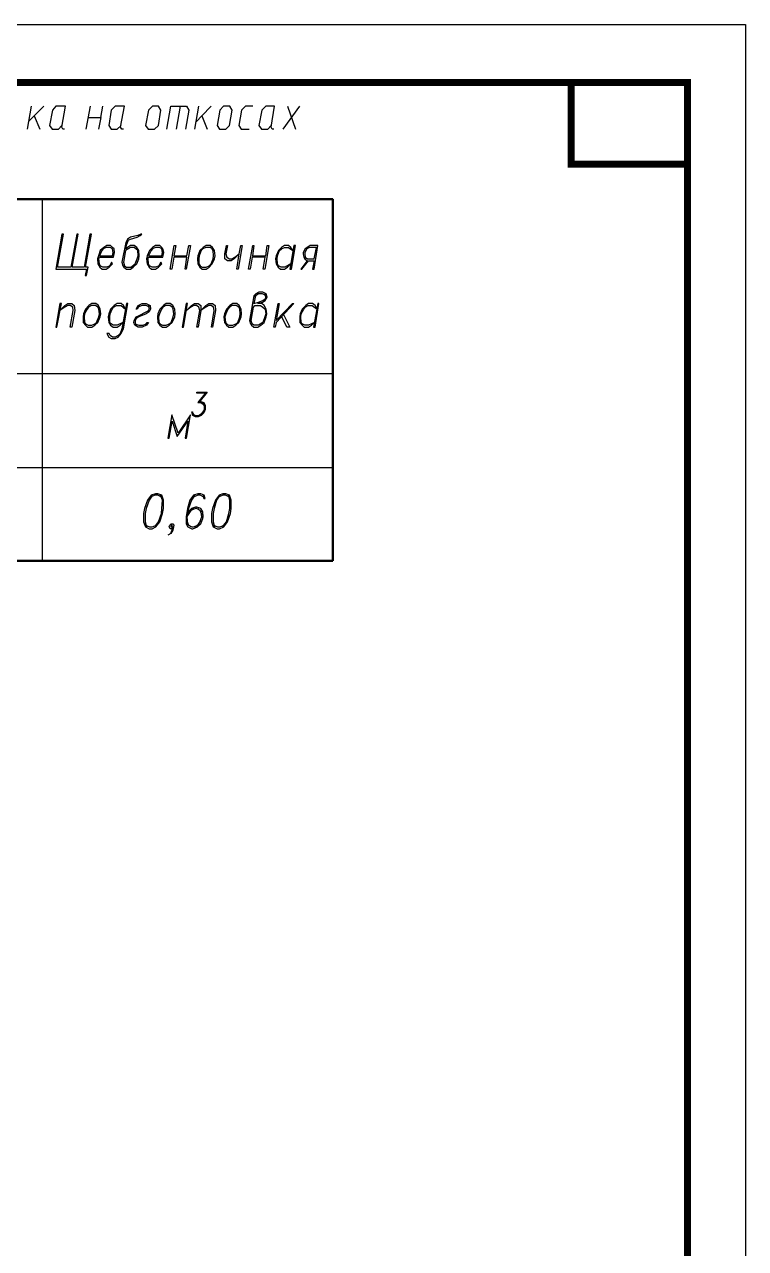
# Model space of a CAD drawing. Header units: millimetres. Extents: x 4241 to 6572, y 870 to 1291.
# Drawn here: x 5946.1 to 6008.1, y 1185.4 to 1290.7 of the extents above; entities that cross this region are included whole.
import ezdxf
from ezdxf.enums import TextEntityAlignment as Align

# ---------------------------------------------------------------- set-up
doc = ezdxf.new("R2010")
doc.units = ezdxf.units.MM
doc.layers.add('_Штамп_рамка', color=7, linetype='Continuous')
doc.layers.add('PDF _0', color=7, linetype='Continuous')
doc.styles.add('Romans_2.5', font='romans.shx', dxfattribs={"width": 0.75, "height": 2.5})

# ---------------------------------------------------------------- blocks, each defined once
blk = doc.blocks.new('*U779')
blk.add_lwpolyline([(0, 0), (0, 420), (1189, 420), (1189, 0), (0, 0)])
at = {"const_width": 0.6}
blk.add_lwpolyline([(20, 5), (20, 415), (1184, 415), (1184, 5), (20, 5)], dxfattribs=at)
blk.add_lwpolyline([(1174, 415), (1184, 415), (1184, 408), (1174, 408)], close=True, dxfattribs=at)
at = {"style": 'Romans_2.5', "width": 0.75}
blk.add_attdef('ФОРМАТ', text='', height=2.5, dxfattribs=at).set_placement((1149, 2.5), align=Align.MIDDLE_LEFT)

msp = doc.modelspace()

# ---------------------------------------------------------------- linework, layer by layer
at = {"layer": 'PDF _0', "lineweight": 25}
for points in [[(5946.3238, 1281.6439), (5946.6624, 1283.6337)], [(5946.4084, 1282.3213), (5946.9165, 1282.787), (5947.7208, 1283.6337)], [(5946.9165, 1282.787), (5947.3821, 1281.6439)], [(5949.4989, 1281.6439), (5949.3719, 1281.6439), (5949.2872, 1281.8133), (5949.5835, 1283.6337), (5948.7792, 1283.6337), (5948.4828, 1283.295), (5948.2288, 1281.9826), (5948.4405, 1281.6439), (5948.9909, 1281.6439), (5949.2872, 1281.9826)], [(5951.3616, 1281.6439), (5951.7426, 1283.6337)], [(5951.5309, 1282.66), (5952.6317, 1282.66), (5952.801, 1283.6337)], [(5954.5791, 1281.6439), (5954.452, 1281.6439), (5954.325, 1281.8133), (5954.6637, 1283.6337), (5953.8594, 1283.6337), (5953.5207, 1283.295), (5953.309, 1281.9826), (5953.5207, 1281.6439), (5954.0287, 1281.6439), (5954.3674, 1281.9826)], [(5958.3045, 1281.6439), (5958.6432, 1283.6337), (5959.4476, 1283.6337), (5959.1089, 1281.6439)], [(5959.4476, 1283.6337), (5959.9979, 1283.6337), (5960.2096, 1283.295), (5959.9132, 1281.6439)], [(5960.7176, 1281.6439), (5961.0563, 1283.6337)], [(5960.8446, 1282.3213), (5961.3103, 1282.787), (5962.1146, 1283.6337)], [(5961.3103, 1282.787), (5961.776, 1281.6439)], [(5965.7131, 1283.6337), (5965.0781, 1283.6337), (5964.7394, 1283.295), (5964.4854, 1281.9826), (5964.6971, 1281.6439), (5965.3744, 1281.6439)], [(5967.4912, 1281.6439), (5967.3642, 1281.6439), (5967.2795, 1281.8133), (5967.5758, 1283.6337), (5966.8138, 1283.6337), (5966.4751, 1283.295), (5966.2211, 1281.9826), (5966.4328, 1281.6439), (5966.9831, 1281.6439), (5967.2795, 1281.9826)], [(5968.2955, 1281.6439), (5969.7349, 1283.6337)], [(5968.6765, 1283.6337), (5969.3539, 1281.6439)], [(5952.6317, 1282.66), (5952.42, 1281.6439)], [(5954.9177, 1272.0763), (5955.1717, 1272.2033), (5955.7644, 1272.3726), (5956.0184, 1272.4996), (5956.1454, 1272.6266), (5956.0608, 1272.6266), (5955.8068, 1272.4996), (5955.1717, 1272.3726), (5954.9177, 1272.2033), (5954.7907, 1271.9069), (5954.452, 1270.2135), (5954.5367, 1269.9172), (5954.6214, 1269.7902), (5954.8331, 1269.6209), (5955.1717, 1269.6209), (5955.4257, 1269.7902), (5955.7221, 1270.0865), (5955.8914, 1270.5099), (5955.9338, 1270.7639), (5955.8914, 1271.2296), (5955.7221, 1271.4836), (5955.5104, 1271.6529), (5955.1717, 1271.6529), (5954.9177, 1271.4836), (5954.7907, 1271.3566), (5954.8754, 1271.7799), (5955.0447, 1272.2033)], [(5966.8561, 1267.3348), (5966.5175, 1267.5041), (5966.1788, 1267.5041), (5965.7978, 1267.2078)], [(5965.9248, 1267.3348), (5965.7978, 1266.6574), (5966.1788, 1266.7844), (5966.5598, 1266.9114), (5966.9408, 1267.2078)], [(5966.8138, 1267.0808), (5966.8138, 1267.2078), (5966.7715, 1267.5041)], [(5956.4418, 1264.7947), (5956.6111, 1265.0487), (5956.7381, 1265.0487), (5956.5688, 1264.7947), (5956.1878, 1264.6253), (5955.8491, 1264.6253), (5955.5528, 1264.7947), (5955.4681, 1265.0487), (5955.5104, 1265.218), (5955.6798, 1265.5144), (5955.9338, 1265.6414), (5956.5265, 1265.9377), (5956.7805, 1266.0647)], [(5955.9338, 1266.4881), (5955.7644, 1266.1917), (5955.6798, 1266.1917), (5955.8491, 1266.4881), (5956.1878, 1266.6574), (5956.5265, 1266.6574), (5956.8651, 1266.4881), (5956.9075, 1266.1917), (5956.7805, 1265.9377), (5956.5265, 1265.7684), (5955.8914, 1265.5144), (5955.6374, 1265.345)], [(5956.8228, 1266.3611), (5956.5265, 1266.4881), (5956.1878, 1266.4881), (5955.8068, 1266.3611)], [(5956.6535, 1265.9377), (5956.8228, 1266.1917), (5956.7381, 1266.4881)], [(5955.5528, 1264.9217), (5955.8914, 1264.7947), (5956.2301, 1264.7947), (5956.5688, 1264.9217)], [(5955.7644, 1265.5144), (5955.5951, 1265.218), (5955.5951, 1265.0487), (5955.6374, 1264.7947)], [(5968.2955, 1265.7684), (5968.8882, 1264.6253), (5968.6342, 1264.6253), (5968.1262, 1265.6414)], [(5961.6913, 1258.9525), (5960.8869, 1258.9525), (5960.8869, 1259.0372), (5961.776, 1259.0372), (5961.0563, 1258.1481)], [(5961.6913, 1259.0372), (5960.9716, 1258.1481), (5961.2256, 1258.1481), (5961.4373, 1258.0211), (5961.5643, 1257.7248)], [(5961.0986, 1258.2328), (5961.2256, 1258.2328), (5961.4796, 1258.1481), (5961.6066, 1257.9364), (5961.6066, 1257.6401), (5961.6066, 1257.5554), (5961.4796, 1257.2591), (5961.2679, 1257.0474), (5961.0139, 1256.9204), (5960.7599, 1256.9204), (5960.5483, 1257.0474), (5960.5059, 1257.1321), (5960.4636, 1257.3438), (5960.5059, 1257.3438), (5960.5483, 1257.1321), (5960.8023, 1257.0474), (5961.0139, 1257.0474), (5961.2679, 1257.1321), (5961.4796, 1257.4284)], [(5961.3103, 1258.1481), (5961.522, 1257.9364), (5961.522, 1257.6401), (5961.522, 1257.5554), (5961.395, 1257.2591), (5961.0986, 1257.0474)], [(5960.7176, 1257.0474), (5960.5059, 1257.2591)], [(5957.0768, 1250.1892), (5956.7805, 1249.7658), (5956.5265, 1249.0461), (5956.4418, 1248.6228), (5956.4418, 1247.9031), (5956.5688, 1247.4798)], [(5957.8388, 1250.0198), (5957.5425, 1250.1892), (5957.2885, 1250.1892), (5956.9075, 1250.0198)], [(5957.2885, 1247.4798), (5957.5848, 1247.9031), (5957.8388, 1248.6228), (5957.8812, 1249.0461), (5957.9235, 1249.7658), (5957.7542, 1250.1892)], [(5961.395, 1250.1892), (5961.4796, 1249.8928), (5961.6066, 1249.8928), (5961.522, 1250.1892), (5961.2256, 1250.3162), (5960.9716, 1250.3162), (5960.5906, 1250.1892), (5960.2942, 1249.7658), (5960.0826, 1249.0461), (5959.9556, 1248.3264), (5959.9556, 1247.7338), (5960.1249, 1247.4798), (5960.4636, 1247.3104), (5960.5483, 1247.3104), (5960.9293, 1247.4798), (5961.2256, 1247.7338), (5961.395, 1248.1994), (5961.4373, 1248.3264), (5961.395, 1248.7498), (5961.2256, 1249.0461), (5960.8869, 1249.1731), (5960.7599, 1249.1731), (5960.4213, 1249.0461), (5960.1249, 1248.7498)], [(5960.7176, 1250.1892), (5960.4213, 1249.7658), (5960.1672, 1249.0461), (5960.0402, 1248.3264), (5960.0826, 1247.7338), (5960.3789, 1247.4798)], [(5961.4796, 1250.0198), (5961.1833, 1250.1892), (5960.9716, 1250.1892), (5960.5906, 1250.0198)], [(5962.8767, 1250.1892), (5962.5803, 1249.7658), (5962.3687, 1249.0461), (5962.284, 1248.6228), (5962.284, 1247.9031), (5962.411, 1247.4798)], [(5963.681, 1250.0198), (5963.3424, 1250.1892), (5963.1307, 1250.1892), (5962.7497, 1250.0198)], [(5963.0883, 1247.4798), (5963.427, 1247.9031), (5963.6387, 1248.6228), (5963.7234, 1249.0461), (5963.7234, 1249.7658), (5963.5964, 1250.1892)], [(5960.6329, 1249.0461), (5960.2519, 1248.7498), (5960.0402, 1248.3264)], [(5961.3526, 1248.4535), (5961.1833, 1248.8768), (5960.8446, 1249.0461), (5960.7599, 1249.0461), (5960.3789, 1248.8768), (5960.0826, 1248.4535)], [(5960.7176, 1247.4798), (5961.0986, 1247.7338), (5961.2679, 1248.1994), (5961.3103, 1248.3264), (5961.2679, 1248.7498), (5960.9716, 1249.0461)], [(5959.9979, 1248.0301), (5960.1672, 1247.6068), (5960.4636, 1247.4798), (5960.5906, 1247.4798), (5960.9716, 1247.6068), (5961.2679, 1248.0301)], [(5956.4841, 1247.6068), (5956.8228, 1247.4798), (5957.0345, 1247.4798), (5957.4155, 1247.6068)], [(5958.6432, 1246.8871), (5958.8549, 1247.4798), (5958.7279, 1247.3104), (5958.6009, 1247.3104), (5958.5162, 1247.4798), (5958.5585, 1247.6068), (5958.6855, 1247.7338), (5958.8125, 1247.7338), (5958.8972, 1247.6068), (5958.8125, 1247.1834), (5958.6432, 1246.8871), (5958.3892, 1246.7601)], [(5958.7279, 1247.3104), (5958.8125, 1247.1834)], [(5962.3263, 1247.6068), (5962.665, 1247.4798), (5962.8767, 1247.4798), (5963.2577, 1247.6068)]]:
    msp.add_lwpolyline(points, dxfattribs=at)
for points in [[(5957.2461, 1281.6439), (5957.5848, 1281.9826), (5957.7965, 1283.295), (5957.5848, 1283.6337), (5957.0768, 1283.6337), (5956.7381, 1283.295), (5956.4841, 1281.9826), (5956.6958, 1281.6439)], [(5963.3847, 1281.6439), (5963.681, 1281.9826), (5963.935, 1283.295), (5963.7234, 1283.6337), (5963.173, 1283.6337), (5962.8767, 1283.295), (5962.6227, 1281.9826), (5962.8343, 1281.6439)], [(5948.9062, 1269.7902), (5949.4142, 1272.6266), (5949.2872, 1272.6266), (5948.7792, 1269.6209), (5951.4039, 1269.6209), (5951.2769, 1269.0705), (5951.4039, 1269.0705), (5951.5309, 1269.7902), (5951.3193, 1269.7902), (5951.8273, 1272.6266), (5951.7003, 1272.6266), (5951.1923, 1269.7902), (5950.1762, 1269.7902), (5950.6842, 1272.6266), (5950.5572, 1272.6266), (5950.0492, 1269.7902)], [(5952.5046, 1270.6369), (5953.7324, 1270.6369), (5953.817, 1271.0602), (5953.7747, 1271.3566), (5953.6477, 1271.4836), (5953.4783, 1271.6529), (5953.1397, 1271.6529), (5952.8857, 1271.4836), (5952.5893, 1271.2296), (5952.42, 1270.7639), (5952.3353, 1270.5099), (5952.3776, 1270.0865), (5952.547, 1269.7902), (5952.7587, 1269.6209), (5953.0973, 1269.6209), (5953.3513, 1269.7902), (5953.6477, 1270.0865), (5953.563, 1270.2135), (5953.3937, 1269.9172), (5953.1397, 1269.7902), (5952.801, 1269.7902), (5952.5893, 1269.9172), (5952.5046, 1270.0865), (5952.4623, 1270.5099)], [(5953.6477, 1270.7639), (5953.69, 1271.0602), (5953.6477, 1271.3566), (5953.436, 1271.4836), (5953.0973, 1271.4836), (5952.8433, 1271.3566), (5952.7163, 1271.2296), (5952.5046, 1270.7639)], [(5954.7484, 1271.2296), (5954.5791, 1270.2135), (5954.6637, 1269.9172), (5954.8331, 1269.7902), (5955.2141, 1269.7902), (5955.5951, 1270.0865), (5955.7644, 1270.5099), (5955.8491, 1270.7639), (5955.8068, 1271.2296), (5955.5104, 1271.4836), (5955.1717, 1271.4836)], [(5956.7381, 1270.6369), (5957.9658, 1270.6369), (5958.0505, 1271.0602), (5957.9658, 1271.3566), (5957.8812, 1271.4836), (5957.7118, 1271.6529), (5957.3308, 1271.6529), (5957.0768, 1271.4836), (5956.8228, 1271.2296), (5956.6111, 1270.7639), (5956.5688, 1270.5099), (5956.6111, 1270.0865), (5956.7805, 1269.7902), (5956.9921, 1269.6209), (5957.3308, 1269.6209), (5957.5848, 1269.7902), (5957.8812, 1270.0865), (5957.7965, 1270.2135), (5957.6272, 1269.9172), (5957.3731, 1269.7902), (5957.0345, 1269.7902), (5956.8228, 1269.9172), (5956.7381, 1270.0865), (5956.6958, 1270.5099)], [(5957.8812, 1270.7639), (5957.9235, 1271.0602), (5957.8812, 1271.3566), (5957.6695, 1271.4836), (5957.3308, 1271.4836), (5957.0768, 1271.3566), (5956.9498, 1271.2296), (5956.7381, 1270.7639)], [(5958.7279, 1269.6209), (5958.6009, 1269.6209), (5958.9395, 1271.6529), (5959.0665, 1271.6529), (5958.8972, 1270.7639), (5960.0402, 1270.7639), (5960.2096, 1271.6529), (5960.3366, 1271.6529), (5959.9556, 1269.6209), (5959.8709, 1269.6209), (5960.0402, 1270.6369), (5958.8972, 1270.6369)], [(5961.6913, 1271.6529), (5961.4373, 1271.4836), (5961.1409, 1271.2296), (5960.9716, 1270.7639), (5960.9293, 1270.5099), (5960.9716, 1270.0865), (5961.1409, 1269.7902), (5961.3526, 1269.6209), (5961.6913, 1269.6209), (5961.9453, 1269.7902), (5962.1993, 1270.0865), (5962.411, 1270.5099), (5962.4533, 1270.7639), (5962.411, 1271.2296), (5962.2417, 1271.4836), (5962.03, 1271.6529)], [(5961.649, 1271.4836), (5961.395, 1271.3566), (5961.2679, 1271.2296), (5961.0986, 1270.7639), (5961.0563, 1270.5099), (5961.0563, 1270.0865), (5961.1833, 1269.9172), (5961.3526, 1269.7902), (5961.6913, 1269.7902), (5961.9453, 1269.9172), (5962.1146, 1270.0865), (5962.284, 1270.5099), (5962.3263, 1270.7639), (5962.284, 1271.2296), (5962.1993, 1271.3566), (5962.03, 1271.4836)], [(5964.5277, 1270.9332), (5964.1044, 1270.5099), (5963.8504, 1270.3405), (5963.5117, 1270.3405), (5963.3, 1270.5099), (5963.3, 1270.9332), (5963.427, 1271.6529), (5963.5117, 1271.6529), (5963.3847, 1270.9332), (5963.4694, 1270.6369), (5963.681, 1270.5099), (5963.8927, 1270.5099), (5964.1467, 1270.6369), (5964.5277, 1270.9332), (5964.6547, 1271.6529), (5964.7817, 1271.6529), (5964.4431, 1269.6209), (5964.3161, 1269.6209)], [(5965.4591, 1269.6209), (5965.3321, 1269.6209), (5965.7131, 1271.6529), (5965.7978, 1271.6529), (5965.6708, 1270.7639), (5966.8138, 1270.7639), (5966.9408, 1271.6529), (5967.0678, 1271.6529), (5966.7291, 1269.6209), (5966.6021, 1269.6209), (5966.7715, 1270.6369), (5965.6284, 1270.6369)], [(5968.9729, 1270.0865), (5968.4649, 1269.7902), (5968.1262, 1269.7902), (5967.9145, 1269.9172), (5967.8298, 1270.0865), (5967.7875, 1270.5099), (5967.8298, 1270.7639), (5967.9992, 1271.2296), (5968.1685, 1271.3566), (5968.4225, 1271.4836), (5968.7612, 1271.4836), (5969.1422, 1271.2296), (5968.9729, 1271.4836), (5968.7612, 1271.6529), (5968.4225, 1271.6529), (5968.1685, 1271.4836), (5967.9145, 1271.2296), (5967.7028, 1270.7639), (5967.6605, 1270.5099), (5967.7028, 1270.0865), (5967.8722, 1269.7902), (5968.0839, 1269.6209), (5968.4225, 1269.6209), (5968.6765, 1269.7902)], [(5969.0152, 1269.6209), (5969.3539, 1271.6529), (5969.2269, 1271.6529), (5968.8882, 1269.6209)], [(5970.4969, 1270.3405), (5970.9626, 1270.3405), (5970.8356, 1269.6209), (5970.9626, 1269.6209), (5971.3013, 1271.6529), (5970.6239, 1271.6529), (5970.3699, 1271.4836), (5970.2006, 1271.3566), (5970.0313, 1271.0602), (5970.0313, 1270.9332), (5970.0736, 1270.6369), (5970.1583, 1270.5099), (5970.3699, 1270.3405), (5969.8196, 1269.6209), (5969.9042, 1269.6209)], [(5970.9626, 1270.5099), (5971.1743, 1271.4836), (5970.5816, 1271.4836), (5970.3276, 1271.3566), (5970.1583, 1271.0602), (5970.1583, 1270.9332), (5970.2006, 1270.6369), (5970.4123, 1270.5099)], [(5966.1365, 1266.6574), (5966.5175, 1266.7844), (5966.7715, 1266.9114), (5966.9408, 1267.2078), (5966.8561, 1267.5041), (5966.5598, 1267.6311), (5966.2211, 1267.6311), (5965.9671, 1267.5041), (5965.7978, 1267.3348), (5965.4168, 1265.218), (5965.5014, 1264.9217), (5965.5861, 1264.7947), (5965.7978, 1264.6253), (5966.1365, 1264.6253), (5966.3905, 1264.7947), (5966.6868, 1265.0487), (5966.8561, 1265.5144), (5966.8985, 1265.7684), (5966.8561, 1266.1917), (5966.6868, 1266.4881), (5966.4751, 1266.6574)], [(5948.8639, 1264.6253), (5949.2449, 1266.6574), (5949.1179, 1266.6574), (5948.7792, 1264.6253)], [(5950.1339, 1264.6253), (5950.0069, 1264.6253), (5950.2609, 1266.0647), (5950.2186, 1266.3611), (5950.0069, 1266.4881), (5949.7952, 1266.4881), (5949.5412, 1266.3611), (5949.1179, 1266.0647), (5949.5412, 1266.4881), (5949.7952, 1266.6574), (5950.1339, 1266.6574), (5950.3456, 1266.4881), (5950.3879, 1266.0647)], [(5951.8696, 1266.6574), (5951.6156, 1266.4881), (5951.3193, 1266.1917), (5951.1499, 1265.7684), (5951.1076, 1265.5144), (5951.1076, 1265.0487), (5951.3193, 1264.7947), (5951.4886, 1264.6253), (5951.8696, 1264.6253), (5952.1236, 1264.7947), (5952.3776, 1265.0487), (5952.5893, 1265.5144), (5952.6317, 1265.7684), (5952.5893, 1266.1917), (5952.42, 1266.4881), (5952.2083, 1266.6574)], [(5951.8273, 1266.4881), (5951.5733, 1266.3611), (5951.4463, 1266.1917), (5951.2346, 1265.7684), (5951.1923, 1265.5144), (5951.2346, 1265.0487), (5951.3193, 1264.9217), (5951.5309, 1264.7947), (5951.8696, 1264.7947), (5952.1236, 1264.9217), (5952.2506, 1265.0487), (5952.4623, 1265.5144), (5952.5046, 1265.7684), (5952.4623, 1266.1917), (5952.3776, 1266.3611), (5952.166, 1266.4881)], [(5953.1397, 1264.075), (5953.309, 1263.7787), (5953.5207, 1263.6516), (5953.8594, 1263.6516), (5954.1134, 1263.7787), (5954.3674, 1264.075), (5954.5791, 1264.4983), (5954.9601, 1266.6574), (5954.8331, 1266.6574), (5954.452, 1264.4983), (5954.2827, 1264.075), (5954.1134, 1263.9057), (5953.8594, 1263.7787), (5953.6477, 1263.7787), (5953.436, 1263.9057), (5953.3513, 1264.075)], [(5954.5367, 1265.0487), (5954.0287, 1264.7947), (5953.69, 1264.7947), (5953.5207, 1264.9217), (5953.3937, 1265.0487), (5953.3937, 1265.5144), (5953.436, 1265.7684), (5953.6054, 1266.1917), (5953.7324, 1266.3611), (5953.9864, 1266.4881), (5954.3674, 1266.4881), (5954.7484, 1266.1917), (5954.5791, 1266.4881), (5954.3674, 1266.6574), (5954.0287, 1266.6574), (5953.7747, 1266.4881), (5953.4783, 1266.1917), (5953.309, 1265.7684), (5953.2667, 1265.5144), (5953.309, 1265.0487), (5953.4783, 1264.7947), (5953.69, 1264.6253), (5954.0287, 1264.6253), (5954.2827, 1264.7947)], [(5958.2622, 1266.6574), (5958.0082, 1266.4881), (5957.7118, 1266.1917), (5957.5425, 1265.7684), (5957.5002, 1265.5144), (5957.5425, 1265.0487), (5957.7118, 1264.7947), (5957.9235, 1264.6253), (5958.2622, 1264.6253), (5958.5162, 1264.7947), (5958.7702, 1265.0487), (5958.9819, 1265.5144), (5959.0242, 1265.7684), (5958.9819, 1266.1917), (5958.8125, 1266.4881), (5958.6009, 1266.6574)], [(5958.2198, 1266.4881), (5957.9658, 1266.3611), (5957.8388, 1266.1917), (5957.6695, 1265.7684), (5957.5848, 1265.5144), (5957.6272, 1265.0487), (5957.7118, 1264.9217), (5957.9235, 1264.7947), (5958.2622, 1264.7947), (5958.5162, 1264.9217), (5958.6855, 1265.0487), (5958.8549, 1265.5144), (5958.8972, 1265.7684), (5958.8549, 1266.1917), (5958.7702, 1266.3611), (5958.5585, 1266.4881)], [(5959.7439, 1264.6253), (5960.0826, 1266.6574), (5959.9556, 1266.6574), (5959.6169, 1264.6253)], [(5961.0139, 1264.6253), (5960.8869, 1264.6253), (5961.1409, 1266.0647), (5961.0563, 1266.3611), (5960.8446, 1266.4881), (5960.6329, 1266.4881), (5960.3789, 1266.3611), (5959.9979, 1266.0647), (5960.4213, 1266.4881), (5960.6753, 1266.6574), (5961.0139, 1266.6574), (5961.2256, 1266.4881), (5961.2256, 1266.0647)], [(5962.2417, 1264.6253), (5962.157, 1264.6253), (5962.3687, 1266.0647), (5962.3263, 1266.3611), (5962.1146, 1266.4881), (5961.903, 1266.4881), (5961.649, 1266.3611), (5961.2256, 1266.0647), (5961.649, 1266.4881), (5961.903, 1266.6574), (5962.2417, 1266.6574), (5962.4533, 1266.4881), (5962.4957, 1266.0647)], [(5963.9774, 1266.6574), (5963.7234, 1266.4881), (5963.427, 1266.1917), (5963.2577, 1265.7684), (5963.2154, 1265.5144), (5963.2577, 1265.0487), (5963.427, 1264.7947), (5963.6387, 1264.6253), (5963.9774, 1264.6253), (5964.2314, 1264.7947), (5964.4854, 1265.0487), (5964.6971, 1265.5144), (5964.7394, 1265.7684), (5964.6971, 1266.1917), (5964.5277, 1266.4881), (5964.3161, 1266.6574)], [(5963.935, 1266.4881), (5963.681, 1266.3611), (5963.554, 1266.1917), (5963.3847, 1265.7684), (5963.3, 1265.5144), (5963.3424, 1265.0487), (5963.427, 1264.9217), (5963.6387, 1264.7947), (5963.9774, 1264.7947), (5964.2314, 1264.9217), (5964.4007, 1265.0487), (5964.5701, 1265.5144), (5964.6124, 1265.7684), (5964.5701, 1266.1917), (5964.4854, 1266.3611), (5964.2737, 1266.4881)], [(5965.7554, 1266.3611), (5965.8824, 1266.4881), (5966.3481, 1266.4881), (5966.5598, 1266.3611), (5966.7715, 1266.1917), (5966.8138, 1265.7684), (5966.7291, 1265.5144), (5966.5598, 1265.0487), (5966.1788, 1264.7947), (5965.7978, 1264.7947), (5965.6284, 1264.9217), (5965.5438, 1265.218)], [(5967.7028, 1265.218), (5969.0999, 1266.6574), (5969.2269, 1266.6574), (5967.7028, 1265.0487), (5967.6182, 1264.6253), (5967.4912, 1264.6253), (5967.8722, 1266.6574), (5967.9568, 1266.6574)], [(5971.005, 1265.0487), (5970.4969, 1264.7947), (5970.1583, 1264.7947), (5969.9466, 1264.9217), (5969.8619, 1265.0487), (5969.8196, 1265.5144), (5969.8619, 1265.7684), (5970.0736, 1266.1917), (5970.2006, 1266.3611), (5970.4546, 1266.4881), (5970.7933, 1266.4881), (5971.2166, 1266.1917), (5971.0473, 1266.4881), (5970.8356, 1266.6574), (5970.4969, 1266.6574), (5970.2429, 1266.4881), (5969.9466, 1266.1917), (5969.7772, 1265.7684), (5969.7349, 1265.5144), (5969.7349, 1265.0487), (5969.9466, 1264.7947), (5970.1159, 1264.6253), (5970.4969, 1264.6253), (5970.7509, 1264.7947)], [(5971.0473, 1264.6253), (5971.386, 1266.6574), (5971.3013, 1266.6574), (5970.9203, 1264.6253)], [(5958.3892, 1255.1), (5958.5162, 1255.1), (5958.7702, 1256.5394), (5959.1935, 1255.227), (5960.1249, 1256.5394), (5959.8709, 1255.1), (5959.9979, 1255.1), (5960.3366, 1257.0898), (5959.2782, 1255.5234), (5958.7279, 1257.0898)], [(5957.3308, 1250.3162), (5956.9498, 1250.1892), (5956.6535, 1249.7658), (5956.3994, 1249.0461), (5956.3148, 1248.6228), (5956.3148, 1247.9031), (5956.4841, 1247.4798), (5956.7805, 1247.3104), (5957.0345, 1247.3104), (5957.3731, 1247.4798), (5957.7118, 1247.9031), (5957.9235, 1248.6228), (5958.0082, 1249.0461), (5958.0082, 1249.7658), (5957.8812, 1250.1892), (5957.5425, 1250.3162)], [(5963.1307, 1250.3162), (5962.792, 1250.1892), (5962.4957, 1249.7658), (5962.2417, 1249.0461), (5962.157, 1248.6228), (5962.157, 1247.9031), (5962.284, 1247.4798), (5962.6227, 1247.3104), (5962.8343, 1247.3104), (5963.2154, 1247.4798), (5963.5117, 1247.9031), (5963.7657, 1248.6228), (5963.8504, 1249.0461), (5963.8504, 1249.7658), (5963.681, 1250.1892), (5963.3847, 1250.3162)], [(5958.6855, 1247.6068), (5958.6432, 1247.4798), (5958.7702, 1247.4798), (5958.7702, 1247.6068)]]:
    msp.add_lwpolyline(points, close=True, dxfattribs=at)
at = {"layer": 'PDF _0', "lineweight": 50}
msp.add_lwpolyline([(5972.5713, 1244.5587), (5887.5631, 1244.5587), (5887.5631, 1275.6324), (5972.5713, 1275.6324)], close=True, dxfattribs=at)
at = {"layer": 'PDF _0', "lineweight": 30}
for points in [[(5947.5938, 1275.6324), (5947.5938, 1244.5587)], [(5887.5631, 1260.6459), (5972.5713, 1260.6459)], [(5887.5631, 1252.5599), (5972.5713, 1252.5599)]]:
    msp.add_lwpolyline(points, dxfattribs=at)

# ---------------------------------------------------------------- block references
at = {"layer": '_Штамп_рамка'}
msp.add_blockref('*U779', (4819.0524, 870.6532), dxfattribs=at)

doc.saveas('drawing.dxf')
